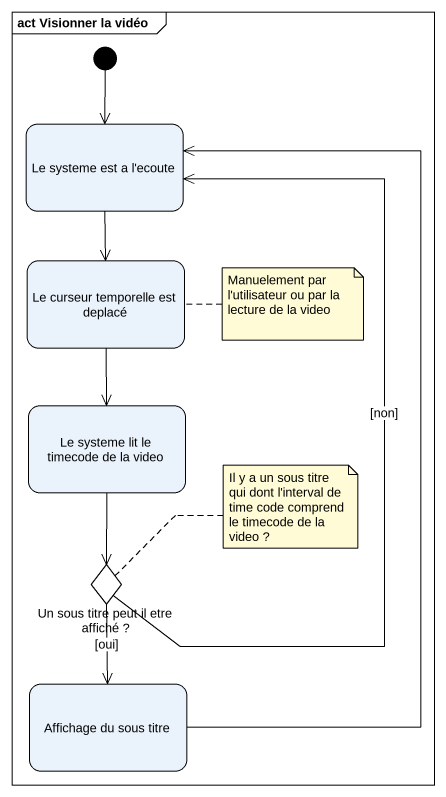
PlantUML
@startuml
mainframe act Visionner la vidéo
hide empty description
state "Le systeme est a l'ecoute" as Le_systeme_est_a_l_ecoute
state "Le curseur temporelle est deplacé" as Le_curseur_temporelle_est
state "Le systeme lit le timecode de la video" as Le_systeme_lit_le_timecode
state "Un sous titre peut il etre affiché ?" as Un_sous_titre_peut_il_etre <<choice>>
state "Affichage du sous titre" as Affichage_du_sous_titre
[*] --> Le_systeme_est_a_l_ecoute
Le_systeme_est_a_l_ecoute --> Le_curseur_temporelle_est
Le_curseur_temporelle_est --> Le_systeme_lit_le_timecode
Le_systeme_lit_le_timecode --> Un_sous_titre_peut_il_etre
Un_sous_titre_peut_il_etre -up-> Le_systeme_est_a_l_ecoute : [non]
Un_sous_titre_peut_il_etre --> Affichage_du_sous_titre : [oui]
Affichage_du_sous_titre -up-> Le_systeme_est_a_l_ecoute
note right of Le_curseur_temporelle_est : Manuelement par l'utilisateur ou par la lecture de la video
note right of Un_sous_titre_peut_il_etre : Il y a un sous titre qui dont l'interval de time code comprend le timecode de la video ?
@enduml
